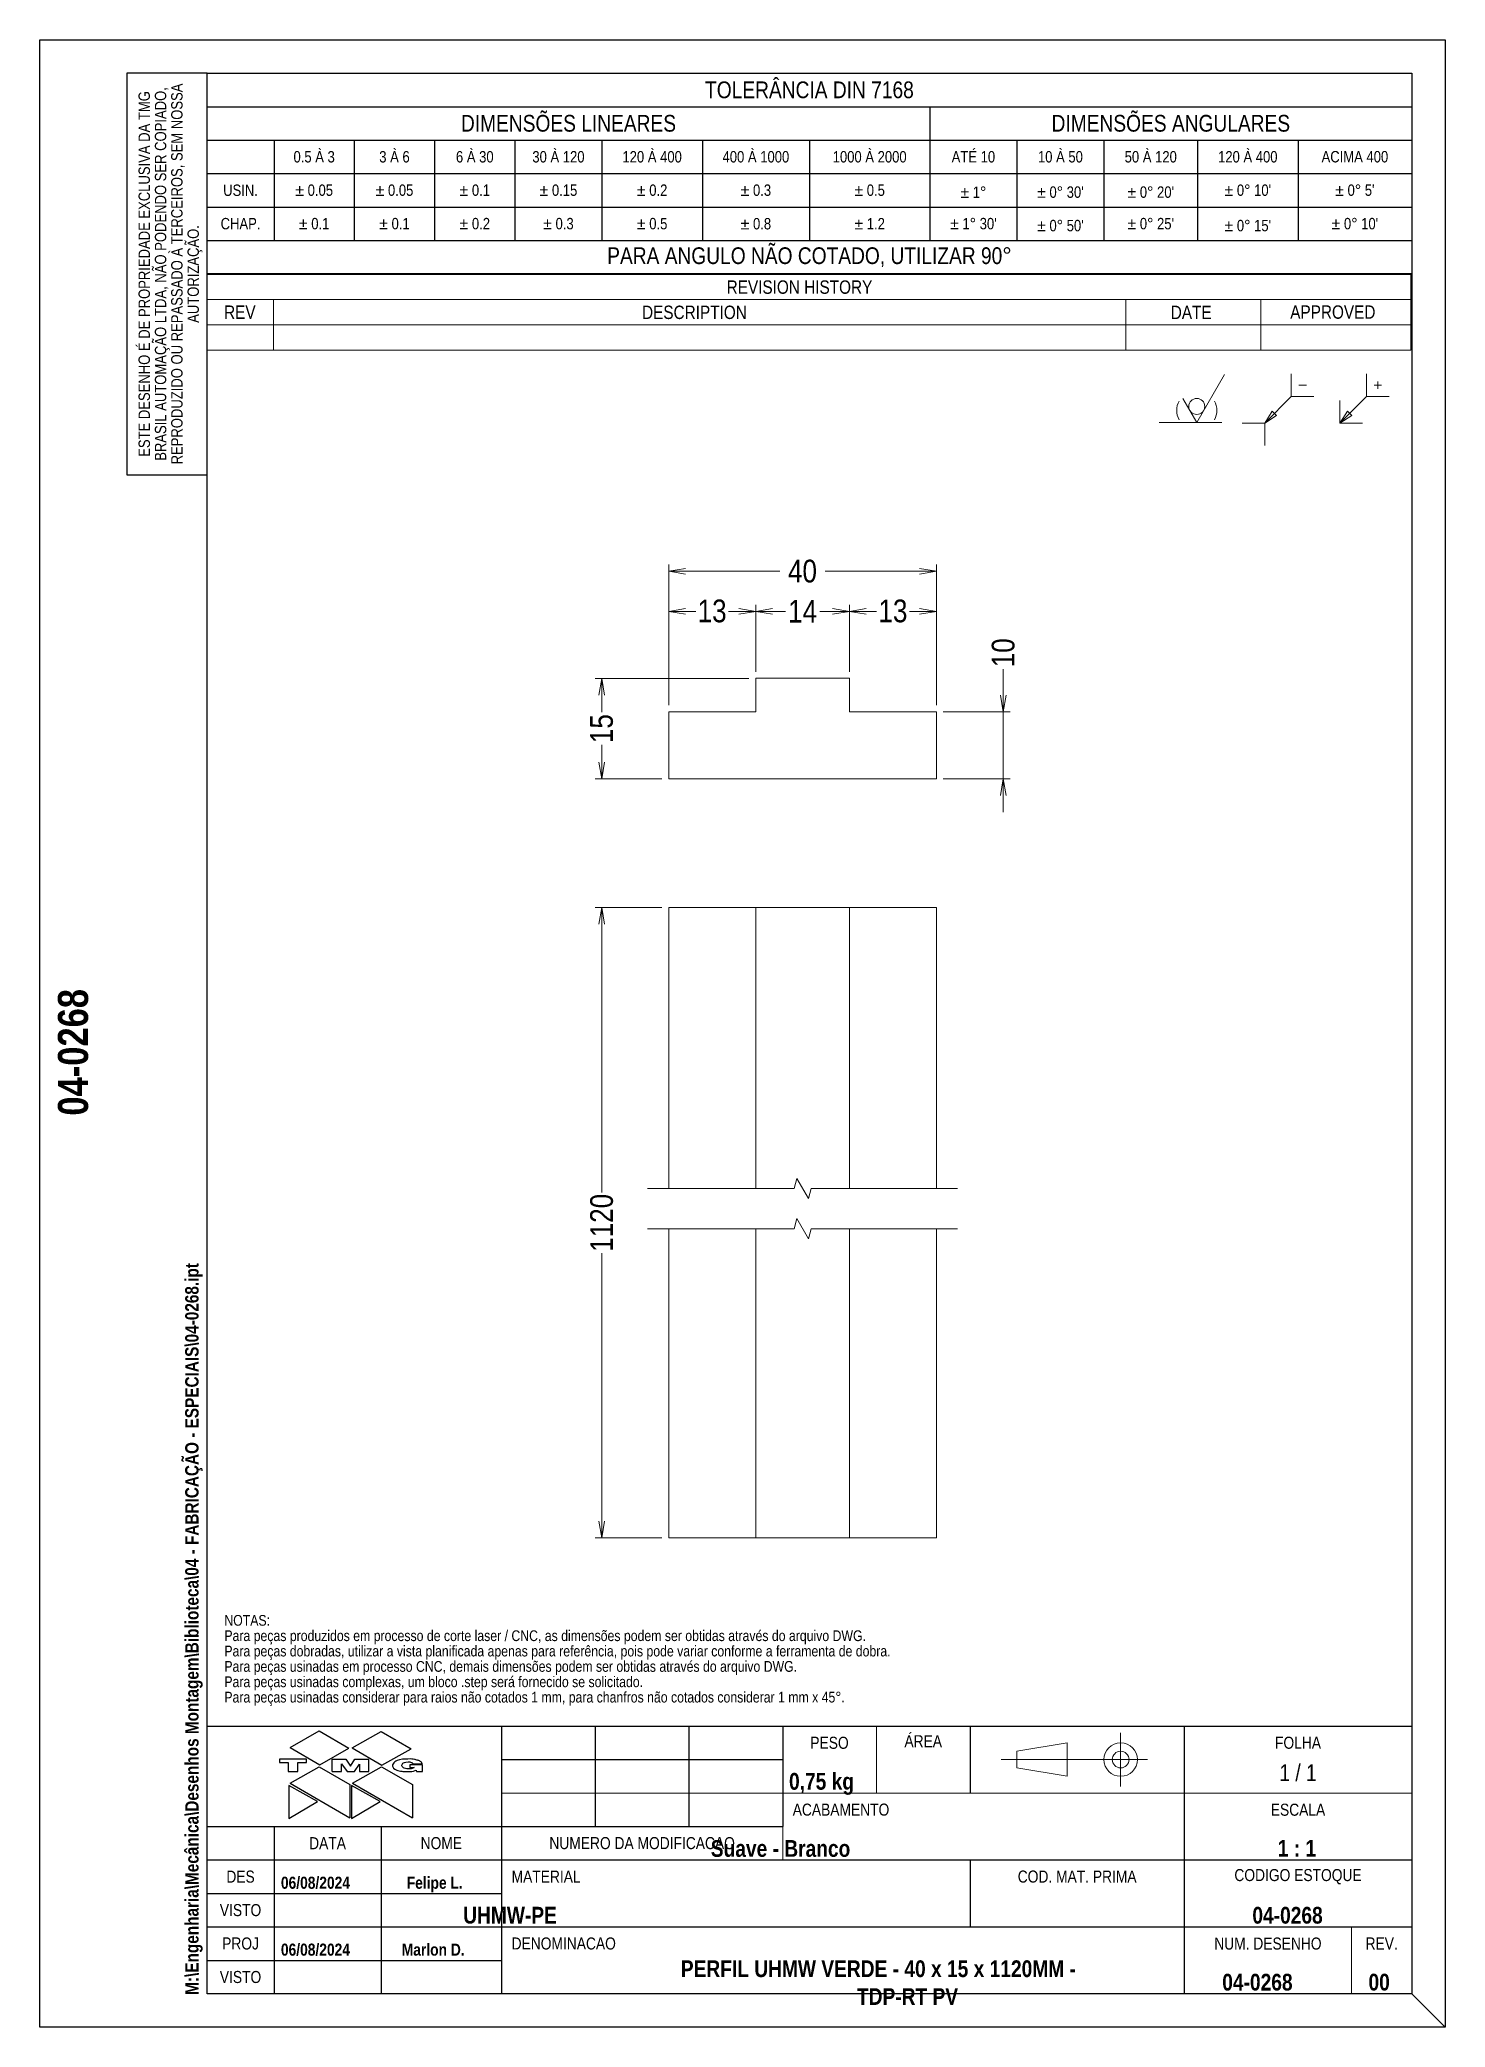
# Model space of a CAD drawing. Header units: millimetres. Extents: x 0 to 210, y 0 to 297.
import ezdxf
from ezdxf.enums import TextEntityAlignment as Align

# ---------------------------------------------------------------- set-up
doc = ezdxf.new("R2010")
doc.units = ezdxf.units.MM
doc.layers.get('0').update_dxf_attribs({"lineweight": 25})
for name, color, linetype, lineweight in [('BORDA', 7, 'Continuous', 25), ('CONTORNO', 7, 'Continuous', 9), ('TMG - Bordas', 7, 'Continuous', 25), ('TMG - Simbolos', 7, 'Continuous', 18), ('TMG - Título', 7, 'Continuous', 18), ('TMG - Visível', 7, 'Continuous', 18)]:
    doc.layers.add(name, color=color, linetype=linetype, lineweight=lineweight)
for name, color, linetype, lineweight, true_color in [('TMG - Cota', 1, 'Continuous', 18, 0xff0000), ('TMG - Laranja', 7, 'Continuous', 9, 0xf49800), ('TMG - Linha de Centro', 5, 'Continuous', 9, 0x0000ff), ('TMG - Linha de Quebra', 5, 'Continuous', 9, 0x0000ff), ('TMG - Marrom', 7, 'Continuous', 9, 0x716f5f), ('TMG - Simbologia Usinagem', 5, 'Continuous', 18, 0x0000ff)]:
    doc.layers.add(name, color=color, linetype=linetype, lineweight=lineweight, true_color=true_color)
doc.styles.add('Estilo de texto113', font='')
doc.styles.add('Estilo de texto114', font='')
doc.styles.add('Estilo de texto118', font='')
doc.styles.add('Estilo de texto120', font='')
doc.styles.add('TMG - Cota', font='technic_.ttf')
doc.styles.add('TMG - Lista de Peças', font='technic_.ttf')
doc.styles.add('TMG - Tolerância', font='technic_.ttf')
doc.styles.get('Estilo de texto113').set_extended_font_data('Technic', bold=True)
doc.styles.get('Estilo de texto114').set_extended_font_data('Technic', bold=True)
doc.styles.get('Estilo de texto118').set_extended_font_data('Technic', bold=True)
doc.styles.get('Estilo de texto120').set_extended_font_data('Technic', bold=True)
doc.dimstyles.new('TMG - Cota', dxfattribs={"dimtxt": 3.4, "dimasz": 2.5, "dimexe": 1, "dimexo": 1, "dimgap": 0.8, "dimtad": 0, "dimtxsty": 'TMG - Cota', "dimblk": 'OPEN', "dimcen": 0.09, "dimdle": 10, "dimclrd": 256, "dimclre": 256, "dimclrt": 256, "dimadec": 0, "dimazin": 0, "dimtfac": 0.470588, "dimtmove": 0, "dimatfit": 3, "dimldrblk": 'Open-1', "dimfxl": 0, "dimtolj": 1, "dimtzin": 0, "dimlwd": -1, "dimlwe": -1, "dimarcsym": 0})

# ---------------------------------------------------------------- blocks, each defined once
blk = doc.blocks.new('Bordas BORDA A4')
at = {"layer": 'BORDA'}
for p, q in [((0, 297), (210, 297)), ((0, 0), (0, 297)), ((210, 297), (210, 0)), ((210, 0), (0, 0))]:
    blk.add_line(p, q, dxfattribs=at)
at = {"layer": 'BORDA', "lineweight": 30}
for p, q in [((25, 292), (205, 292)), ((25, 5), (25, 292)), ((205, 292), (205, 5)), ((205, 5), (25, 5))]:
    blk.add_line(p, q, dxfattribs=at)
at = {"layer": 'CONTORNO'}
for tag, p, height, style in [('STOCK_NUMBER_001', (7.22, 136.23), 4.5, 'Estilo de texto118'), ('FILENAME_AND_PATH_001', (23.73, 4.84), 2, 'Estilo de texto120')]:
    blk.add_attdef(tag, p, '', height=height, rotation=90, dxfattribs=dict(at, style=style))
blk = doc.blocks.new('Blocos de títulos LEGENDA TMG A4 A3')
at = {"layer": 'TMG - Bordas', "lineweight": 30}
blk.add_line((151.61, 80.53), (195.61, 80.53), dxfattribs=at)
at = {"layer": 'TMG - Laranja', "color": 30, "linetype": 'Continuous', "lineweight": 30, "true_color": 0xf49800}
for p, q in [((164.01, 92.36), (168.34, 94.82)), ((164.01, 92.36), (168.45, 89.76)), ((168.34, 94.82), (172.79, 92.22)), ((168.45, 89.76), (172.79, 92.22)), ((173.29, 92.29), (177.63, 94.75)), ((173.29, 92.29), (177.74, 89.69)), ((177.63, 94.75), (182.08, 92.16)), ((177.74, 89.69), (182.08, 92.16)), ((164.01, 87.01), (168.34, 89.47)), ((168.34, 89.47), (172.95, 86.79)), ((173.36, 87.01), (177.69, 89.47)), ((177.69, 89.47), (182.3, 86.79)), ((164.01, 87.01), (172.95, 81.81)), ((172.95, 86.79), (172.95, 81.81)), ((173.36, 87.01), (182.3, 81.81)), ((182.3, 86.79), (182.3, 81.81))]:
    blk.add_line(p, q, dxfattribs=at)
at = {"layer": 'TMG - Linha de Centro'}
for p, q in [((288.11, 94.53), (288.11, 86.53)), ((292.11, 90.53), (270.27, 90.53))]:
    blk.add_line(p, q, dxfattribs=at)
at = {"layer": 'TMG - Marrom', "color": 251, "linetype": 'Continuous', "lineweight": 30, "true_color": 0x716f5f}
for p, q in [((162.41, 90.58), (162.41, 90.12)), ((166.47, 90.58), (162.41, 90.58)), ((162.41, 90.12), (163.71, 90.12)), ((163.71, 90.12), (163.71, 88.77)), ((165.15, 88.77), (165.15, 90.09)), ((165.15, 90.09), (166.47, 90.09)), ((166.47, 90.09), (166.47, 90.58)), ((170.32, 88.77), (170.32, 90.58)), ((170.32, 90.58), (172.34, 90.58)), ((171.67, 88.77), (171.67, 89.91)), ((171.67, 89.91), (172.52, 88.77)), ((172.34, 90.58), (173.02, 89.53)), ((173.02, 89.53), (173.7, 90.58)), ((173.62, 88.77), (174.39, 89.87)), ((173.7, 90.58), (175.76, 90.58)), ((174.39, 89.87), (174.39, 88.77)), ((175.76, 88.77), (175.76, 90.58)), ((179.32, 89.76), (179.3, 89.67)), ((179.3, 89.67), (179.32, 89.54)), ((179.39, 89.91), (179.32, 89.76)), ((179.32, 89.54), (179.39, 89.36)), ((179.5, 90.07), (179.39, 89.91)), ((179.39, 89.36), (179.48, 89.25)), ((179.48, 89.25), (179.65, 89.12)), ((179.68, 90.21), (179.5, 90.07)), ((179.65, 89.12), (179.85, 89.01)), ((179.83, 90.29), (179.68, 90.21)), ((180.01, 90.38), (179.83, 90.29)), ((180.34, 90.49), (180.01, 90.38)), ((180.83, 90.57), (180.34, 90.49)), ((180.73, 89.72), (180.75, 89.8)), ((180.73, 89.61), (180.73, 89.72)), ((180.75, 89.52), (180.73, 89.61)), ((180.75, 89.8), (180.8, 89.91)), ((180.82, 89.43), (180.75, 89.52)), ((180.8, 89.91), (180.86, 89.98)), ((180.89, 89.36), (180.82, 89.43)), ((181.1, 90.58), (180.83, 90.57)), ((180.86, 89.98), (180.97, 90.07)), ((180.97, 89.3), (180.89, 89.36)), ((180.97, 90.07), (181.11, 90.11)), ((181.08, 89.25), (180.97, 89.3)), ((181.24, 89.21), (181.08, 89.25)), ((181.59, 90.61), (181.1, 90.58)), ((181.11, 90.11), (181.33, 90.16)), ((181.46, 89.17), (181.24, 89.21)), ((181.33, 90.16), (181.63, 90.18)), ((181.68, 89.14), (181.46, 89.17)), ((181.99, 90.62), (181.59, 90.61)), ((181.63, 90.18), (181.9, 90.18)), ((181.81, 89.14), (181.68, 89.14)), ((181.94, 89.14), (181.81, 89.14)), ((181.9, 90.18), (182.01, 90.16)), ((181.92, 89.74), (181.92, 89.36)), ((183.81, 89.74), (181.92, 89.74)), ((181.92, 89.36), (182.54, 89.36)), ((182.1, 89.17), (181.94, 89.14)), ((182.18, 90.6), (181.99, 90.62)), ((182.01, 90.16), (182.12, 90.11)), ((182.23, 89.19), (182.1, 89.17)), ((182.12, 90.11), (182.21, 90.08)), ((182.38, 90.57), (182.18, 90.6)), ((182.21, 90.08), (182.32, 90)), ((182.36, 89.23), (182.23, 89.19)), ((182.32, 90), (182.38, 89.91)), ((182.45, 89.28), (182.36, 89.23)), ((182.58, 90.55), (182.38, 90.57)), ((182.38, 89.91), (183.75, 89.91)), ((182.54, 89.36), (182.45, 89.28)), ((182.69, 90.53), (182.58, 90.55)), ((182.82, 90.51), (182.69, 90.53)), ((182.95, 90.46), (182.82, 90.51)), ((183.04, 90.44), (182.95, 90.46)), ((183.13, 90.42), (183.04, 90.44)), ((183.24, 90.38), (183.13, 90.42)), ((183.33, 90.33), (183.24, 90.38)), ((183.42, 90.29), (183.33, 90.33)), ((183.48, 90.25), (183.42, 90.29)), ((183.55, 90.2), (183.48, 90.25)), ((183.64, 90.13), (183.55, 90.2)), ((183.68, 90.07), (183.64, 90.13)), ((183.72, 90), (183.68, 90.07)), ((183.75, 89.96), (183.72, 90)), ((183.75, 89.91), (183.75, 89.96)), ((183.81, 88.77), (183.81, 89.74)), ((163.71, 88.77), (165.15, 88.77)), ((163.83, 86.68), (163.83, 81.73)), ((168.12, 84.26), (163.83, 86.68)), ((170.32, 88.77), (171.67, 88.77)), ((172.52, 88.77), (173.62, 88.77)), ((173.18, 86.68), (173.18, 81.73)), ((177.47, 84.26), (173.18, 86.68)), ((174.39, 88.77), (175.76, 88.77)), ((179.85, 89.01), (179.96, 88.97)), ((179.96, 88.97), (180.12, 88.92)), ((180.12, 88.92), (180.31, 88.86)), ((180.31, 88.86), (180.49, 88.81)), ((180.49, 88.81), (180.69, 88.79)), ((180.69, 88.79), (180.84, 88.77)), ((180.84, 88.77), (181.11, 88.75)), ((181.11, 88.75), (181.33, 88.73)), ((181.33, 88.73), (181.41, 88.73)), ((181.41, 88.73), (181.63, 88.73)), ((181.63, 88.73), (181.85, 88.73)), ((181.85, 88.73), (182.21, 88.77)), ((182.21, 88.77), (182.43, 88.79)), ((182.43, 88.79), (182.69, 88.88)), ((182.69, 88.88), (182.87, 88.95)), ((182.87, 88.95), (182.89, 88.77)), ((182.89, 88.77), (183.81, 88.77)), ((163.83, 81.73), (168.12, 84.26)), ((173.18, 81.73), (177.47, 84.26))]:
    blk.add_line(p, q, dxfattribs=at)
at = {"layer": 'TMG - Simbolos', "lineweight": 30}
for p, q in [((151.61, 95.53), (331.61, 95.53)), ((151.61, 55.53), (151.61, 95.53)), ((195.61, 95.53), (195.61, 55.53)), ((209.61, 95.53), (209.61, 80.53)), ((223.61, 95.53), (223.61, 80.53)), ((237.61, 95.53), (237.61, 80.53)), ((265.61, 95.53), (265.61, 85.53)), ((297.61, 95.53), (297.61, 55.53)), ((331.61, 95.53), (331.61, 55.53)), ((195.61, 90.53), (237.61, 90.53)), ((161.61, 80.53), (161.61, 55.53)), ((177.61, 80.53), (177.61, 55.53)), ((195.61, 80.53), (237.61, 80.53)), ((151.61, 75.53), (195.61, 75.53)), ((195.61, 75.53), (331.61, 75.53)), ((265.61, 75.53), (265.61, 65.53)), ((151.61, 70.53), (195.61, 70.53)), ((151.61, 65.53), (195.61, 65.53)), ((195.61, 65.53), (331.61, 65.53)), ((151.61, 60.53), (195.61, 60.53)), ((331.61, 55.53), (151.61, 55.53))]:
    blk.add_line(p, q, dxfattribs=at)
at = {"layer": 'TMG - Simbolos'}
for p, q in [((251.61, 95.53), (251.61, 85.53)), ((272.61, 91.78), (280.11, 93.03)), ((280.11, 93.03), (280.11, 88.03)), ((272.61, 89.28), (272.61, 91.78)), ((280.11, 88.03), (272.61, 89.28)), ((195.61, 85.53), (237.61, 85.53)), ((251.61, 85.53), (237.61, 85.53)), ((251.61, 85.53), (265.61, 85.53)), ((265.61, 85.53), (331.61, 85.53)), ((237.61, 80.53), (237.61, 75.53)), ((322.61, 65.53), (322.61, 55.53))]:
    blk.add_line(p, q, dxfattribs=at)
at = {"layer": 'TMG - Simbolos', "color": 7}
blk.add_line((331.61, 55.53), (336.61, 50.53), dxfattribs=at)
at = {"layer": 'TMG - Simbolos'}
for radius in [2.5, 1.25]:
    blk.add_circle((288.11, 90.53), radius, dxfattribs=at)
at = {"layer": 'TMG - Simbolos', "char_height": 1.8, "style": 'TMG - Tolerância'}
for s, insert, attachment_point in [('\\fTechnic|b0|i0;{\\H1.8000;PESO}', (244.61, 93.03), 5), ('\\fTechnic|b0|i0;{\\H1.8000;ÁREA}', (258.61, 93.28), 5), ('\\fTechnic|b0|i0;{\\H1.8000;FOLHA}', (314.61, 93.04), 5), ('\\fTechnic|b0|i0;{\\H1.8000;ACABAMENTO}', (239.11, 83.04), 4), ('\\fTechnic|b0|i0;{\\H1.8000;ESCALA}', (314.61, 83.03), 5), ('\\fTechnic|b0|i0;{\\H1.8000;DATA}', (169.61, 78.04), 5), ('\\fTechnic|b0|i0;{\\H1.8000;NOME}', (186.61, 78.04), 5), ('\\fTechnic|b0|i0;{\\H1.8000;NUMERO DA MODIFICACAO}', (216.61, 78.04), 5), ('\\fTechnic|b0|i0;{\\H1.8000;COD. MAT. PRIMA}', (281.61, 73.04), 5), ('\\fTechnic|b0|i0;{\\H1.8000;CODIGO ESTOQUE}', (314.61, 73.03), 5), ('\\fTechnic|b0|i0;{\\H1.8000;VISTO}', (156.61, 68.03), 5), ('\\fTechnic|b0|i0;{\\H1.8000;DENOMINACAO}', (197.11, 63.04), 4), ('\\fTechnic|b0|i0;{\\H1.8000;NUM. DESENHO}', (310.11, 63.03), 5), ('\\fTechnic|b0|i0;{\\H1.8000;REV.}', (327.11, 63.05), 5)]:
    blk.add_mtext(s, dxfattribs=dict(at, insert=insert, attachment_point=attachment_point))
at = {"layer": 'TMG - Simbolos', "style": 'TMG - Tolerância'}
for s, insert, char_height, width, attachment_point in [('\\fTechnic|b0|i0;{\\H2.5000;1 / 1}', (314.61, 88.55), 2.5, 40.009, 5), ('\\fTechnic|b0|i0;{\\H1.8000;DES}', (156.61, 73.03), 1.8, 6.6594, 5), ('\\fTechnic|b0|i0;{\\H1.8000;MATERIAL}', (197.11, 73.04), 1.8, 12.5739, 4), ('\\fTechnic|b0|i0;{\\H1.8000;PROJ}', (156.61, 63.04), 1.8, 6.6594, 5), ('\\fTechnic|b0|i0;{\\H1.8000;VISTO}', (156.61, 58.03), 1.8, 7.058, 5)]:
    blk.add_mtext(s, dxfattribs=dict(at, insert=insert, char_height=char_height, width=width, attachment_point=attachment_point))
at = {"layer": 'TMG - Simbolos'}
for tag, height, style, p in [('RLM_3', 1.8, 'Estilo de texto114', (202.61, 93.03)), ('RLM_6', 1.8, 'Estilo de texto114', (216.61, 93.03)), ('RLM_9', 1.8, 'Estilo de texto114', (230.61, 93.03)), ('ÁREA', 2.5, 'Estilo de texto113', (258.61, 88.53)), ('RLM_2', 1.8, 'Estilo de texto114', (202.61, 88.03)), ('RLM_5', 1.8, 'Estilo de texto114', (216.61, 88.03)), ('RLM_8', 1.8, 'Estilo de texto114', (230.61, 88.03)), ('RLM_1', 1.8, 'Estilo de texto114', (202.61, 83.03)), ('RLM_4', 1.8, 'Estilo de texto114', (216.61, 83.03)), ('RLM_7', 1.8, 'Estilo de texto114', (230.61, 83.03)), ('ACABAMENTO', 2.5, 'Estilo de texto113', (239.61, 78.53)), ('MATERIAL', 2.5, 'Estilo de texto113', (197.61, 68.53))]:
    blk.add_attdef(tag, text='', height=height, dxfattribs=dict(at, style=style)).set_placement(p, align=Align.TOP_CENTER)
for tag, p, height, style in [('MASS\\P2;_001', (238.56, 86.03), 2.5, 'Estilo de texto113'), ('APPEARANCE_001', (226.87, 76), 2.5, 'Estilo de texto113'), ('Initial_View_Scale_001', (311.58, 76.03), 2.5, 'Estilo de texto113'), ('CHECKED_DATE_001', (162.64, 71.23), 1.8, 'Estilo de texto114'), ('DESIGNER_001', (181.44, 71.23), 1.8, 'Estilo de texto114'), ('MATERIAL_001', (189.88, 66.03), 2.5, 'Estilo de texto113'), ('STOCK_NUMBER_001', (307.79, 66.02), 2.5, 'Estilo de texto113'), ('ENG_APPROVAL_DATE_001', (162.64, 61.23), 1.8, 'Estilo de texto114'), ('PROJECT_001', (180.7, 61.23), 1.8, 'Estilo de texto114'), ('DESCRIPTION_001', (222.39, 58.03), 2.5, 'Estilo de texto113'), ('PART_NUMBER_001', (303.29, 56.02), 2.5, 'Estilo de texto113'), ('REVISION_NUMBER_001', (325.14, 56.03), 2.5, 'Estilo de texto113'), ('DESCRIPTION_002', (248.71, 53.87), 2.5, 'Estilo de texto113')]:
    blk.add_attdef(tag, p, '', height=height, dxfattribs=dict(at, style=style))
blk = doc.blocks.new('TMG.Propriedade')
at = {"layer": 'TMG - Simbolos', "lineweight": 30}
for p, q in [((-12, 0), (-12, -60)), ((0, 0), (-12, 0)), ((-12, -60), (0, -60))]:
    blk.add_line(p, q, dxfattribs=at)
at = {"layer": 'TMG - Simbolos'}
blk.add_line((0, 0), (0, -60), dxfattribs=at)
at = {"layer": 'TMG - Simbolos', "insert": (-5.47, -30), "char_height": 1.7, "width": 58.8074, "attachment_point": 5, "rotation": 90, "line_spacing_factor": 0.860529, "style": 'TMG - Tolerância'}
blk.add_mtext('\\fTechnic|b0|i0;{\\H1.7000;ESTE DESENHO É DE PROPRIEDADE EXCLUSIVA DA TMG BRASIL AUTOMAÇÃO LTDA}\\fTechnic|b0|i0;{\\H1.7000;, NÃO PODENDO SER COPIADO, REPRODUZIDO OU REPASSADO À TERCEIROS, SEM NOSSA AUTORIZAÇÃO.}\\fTechnic|b0|i0;{\\H1.6000;\\P}', dxfattribs=at)
blk = doc.blocks.new('Tolerâncias DIN 7168')
at = {"layer": 'TMG - Simbolos', "lineweight": 30}
for p, q in [((-180, -30), (-180, 0)), ((-180, -5), (0, -5)), ((-72, -5), (-72, -25)), ((-180, -10), (0, -10)), ((-170, -10), (-170, -25)), ((-158, -10), (-158, -25)), ((-146, -10), (-146, -25)), ((-134, -10), (-134, -25)), ((-121, -10), (-121, -25)), ((-106, -10), (-106, -25)), ((-90, -10), (-90, -25)), ((-59, -10), (-59, -25)), ((-46, -10), (-46, -25)), ((-32, -10), (-32, -25)), ((-17, -10), (-17, -25)), ((-180, -15), (0, -15)), ((-180, -20), (0, -20)), ((-180, -25), (0, -25)), ((-180, -30), (0, -30)), ((0, -30), (-180, -30))]:
    blk.add_line(p, q, dxfattribs=at)
at = {"layer": 'TMG - Simbolos'}
for p, q in [((-180, 0), (0, 0)), ((0, 0), (0, -30))]:
    blk.add_line(p, q, dxfattribs=at)
at = {"layer": 'TMG - Simbolos', "attachment_point": 5, "style": 'TMG - Tolerância'}
for s, insert, char_height in [('\\fTechnic|b0|i0;{\\H2.5000;TOLERÂNCIA DIN 7168}', (-90, -2.5), 2.5), ('\\fTechnic|b0|i0;{\\H2.5000;DIMENSÕES LINEARES}', (-126, -7.5), 2.5), ('\\fTechnic|b0|i0;{\\H2.5000;DIMENSÕES ANGULARES}', (-36, -7.5), 2.5), ('\\fTechnic|b0|i0;{\\H1.7000;0.5 À 3}', (-164, -12.5), 1.7), ('\\fTechnic|b0|i0;{\\H1.7000;3 À 6}', (-152, -12.5), 1.7), ('\\fTechnic|b0|i0;{\\H1.7000;6 À 30}', (-140, -12.5), 1.7), ('\\fTechnic|b0|i0;{\\H1.7000;30 À 120}', (-127.5, -12.5), 1.7), ('\\fTechnic|b0|i0;{\\H1.7000;120 À 400}', (-113.5, -12.5), 1.7), ('\\fTechnic|b0|i0;{\\H1.7000;400 À 1000}', (-98, -12.5), 1.7), ('\\fTechnic|b0|i0;{\\H1.7000;1000 À 2000}', (-81, -12.5), 1.7), ('\\fTechnic|b0|i0;{\\H1.7000;ATÉ 10}', (-65.5, -12.5), 1.7), ('\\fTechnic|b0|i0;{\\H1.7000;10 À 50}', (-52.5, -12.5), 1.7), ('\\fTechnic|b0|i0;{\\H1.7000;50 À 120}', (-39, -12.5), 1.7), ('\\fTechnic|b0|i0;{\\H1.7000;120 À 400}', (-24.5, -12.5), 1.7), ('\\fTechnic|b0|i0;{\\H1.7000;ACIMA 400}', (-8.5, -12.49), 1.7), ('\\fTechnic|b0|i0;{\\H1.7000;USIN.}', (-175, -17.5), 1.7), ('\\fTechnic|b0|i0;{\\H1.7000;± 0.05}', (-164, -17.49), 1.7), ('\\fTechnic|b0|i0;{\\H1.7000;± 0.05}', (-152, -17.49), 1.7), ('\\fTechnic|b0|i0;{\\H1.7000;± 0.1}', (-140, -17.49), 1.7), ('\\fTechnic|b0|i0;{\\H1.7000;± 0.15}', (-127.5, -17.49), 1.7), ('\\fTechnic|b0|i0;{\\H1.7000;± 0.2}', (-113.5, -17.49), 1.7), ('\\fTechnic|b0|i0;{\\H1.7000;± 0.3}', (-98, -17.49), 1.7), ('\\fTechnic|b0|i0;{\\H1.7000;± 0.5}', (-81, -17.49), 1.7), ("\\fTechnic|b0|i0;{\\H1.7000;± 0° 10'}", (-24.5, -17.49), 1.7), ("\\fTechnic|b0|i0;{\\H1.7000;± 0° 5'}", (-8.5, -17.49), 1.7), ('\\fTechnic|b0|i0;{\\H1.7000;CHAP.}', (-175, -22.49), 1.7), ('\\fTechnic|b0|i0;{\\H1.7000;± 0.1}', (-164, -22.49), 1.7), ('\\fTechnic|b0|i0;{\\H1.7000;± 0.1}', (-152, -22.49), 1.7), ('\\fTechnic|b0|i0;{\\H1.7000;± 0.2}', (-140, -22.49), 1.7), ('\\fTechnic|b0|i0;{\\H1.7000;± 0.3}', (-127.5, -22.49), 1.7), ('\\fTechnic|b0|i0;{\\H1.7000;± 0.5}', (-113.5, -22.49), 1.7), ('\\fTechnic|b0|i0;{\\H1.7000;± 0.8}', (-98, -22.5), 1.7), ('\\fTechnic|b0|i0;{\\H1.7000;± 1.2}', (-81, -22.49), 1.7), ("\\fTechnic|b0|i0;{\\H1.7000;± 1° 30'}", (-65.5, -22.49), 1.7), ("\\fTechnic|b0|i0;{\\H1.7000;± 0° 25'}", (-39, -22.49), 1.7), ("\\fTechnic|b0|i0;{\\H1.7000;± 0° 10'}", (-8.5, -22.49), 1.7), ('\\fTechnic|b0|i0;{\\H2.5000;PARA ANGULO NÃO COTADO, UTILIZAR 90°}', (-90, -27.5), 2.5)]:
    blk.add_mtext(s, dxfattribs=dict(at, insert=insert, char_height=char_height))
at = {"layer": 'TMG - Simbolos', "char_height": 1.7, "attachment_point": 5, "line_spacing_factor": 3.529412, "style": 'TMG - Tolerância'}
for s, insert in [('\\fTechnic|b0|i0;{\\H1.7000;± 1°}\\fTechnic|b0|i0;{\\H1.6000;\\P}', (-65.5, -17.78)), ("\\fTechnic|b0|i0;{\\H1.7000;± 0° 30'}\\fTechnic|b0|i0;{\\H1.6000;\\P}", (-52.5, -17.78)), ("\\fTechnic|b0|i0;{\\H1.7000;± 0° 20'}\\fTechnic|b0|i0;{\\H1.6000;\\P}", (-39, -17.78)), ("\\fTechnic|b0|i0;{\\H1.7000;± 0° 50'}\\fTechnic|b0|i0;{\\H1.6000;\\P}", (-52.5, -22.78)), ("\\fTechnic|b0|i0;{\\H1.7000;± 0° 15'}\\fTechnic|b0|i0;{\\H1.6000;\\P}", (-24.5, -22.78))]:
    blk.add_mtext(s, dxfattribs=dict(at, insert=insert))
blk = doc.blocks.new('TMG.Rebarba')
at = {"layer": 'TMG - Simbolos'}
for p, q in [((-4.85, 2.65), (-4.85, 7.15)), ((-3.35, 4.9), (-1.85, 4.9)), ((10.15, 2.65), (10.15, 7.15)), ((11.65, 4.9), (13.15, 4.9)), ((12.4, 5.65), (12.4, 4.15)), ((-10.15, -2.65), (-4.85, 2.65)), ((-4.85, 2.65), (-0.35, 2.65)), ((4.85, -2.65), (10.15, 2.65)), ((4.85, 1.85), (4.85, -2.65)), ((10.15, 2.65), (14.65, 2.65)), ((-10.15, -2.65), (-14.65, -2.65)), ((-10.15, -2.65), (-8.67, -0.32)), ((-7.82, -1.17), (-10.15, -2.65)), ((-10.15, -2.65), (-10.15, -7.15)), ((-8.67, -0.32), (-7.82, -1.17)), ((4.85, -2.65), (6.33, -0.32)), ((7.18, -1.17), (4.85, -2.65)), ((4.85, -2.65), (9.35, -2.65)), ((6.33, -0.32), (7.18, -1.17))]:
    blk.add_line(p, q, dxfattribs=at)
blk = doc.blocks.new('(U.P.)')
at = {"layer": 'TMG - Simbologia Usinagem', "lineweight": 18}
for p, q in [((13, 9.53), (7.5, 0)), ((7.5, 0), (4.75, 4.76))]:
    blk.add_line(p, q, dxfattribs=at)
at = {"layer": 'TMG - Simbologia Usinagem'}
blk.add_circle((7.5, 3.18), 1.59, dxfattribs=at)
at = {"layer": 'TMG - Título'}
for q in [(0, 0), (12.5, 0)]:
    blk.add_line((7.5, 0), q, dxfattribs=at)
for start, end in [(151.9454, 208.0546), (331.9454, 28.0546)]:
    blk.add_arc((7.5, 2.38), 4, start, end, dxfattribs=at)
blk = doc.blocks.new('REVISION HISTORY')
at = {"layer": 'TMG - Simbolos'}
for p, q in [((25, 261.94), (204.88, 261.94)), ((25, 261.94), (25, 258.17)), ((204.88, 261.94), (204.88, 258.17)), ((25, 258.17), (204.88, 258.17)), ((25, 258.17), (25, 254.4)), ((34.93, 258.17), (34.93, 254.4)), ((162.26, 258.17), (162.26, 254.4)), ((182.46, 258.17), (182.46, 254.4)), ((204.88, 258.17), (204.88, 254.4)), ((25, 254.4), (204.88, 254.4)), ((25, 254.4), (25, 250.62)), ((34.93, 254.4), (34.93, 250.62)), ((162.26, 254.4), (162.26, 250.62)), ((182.46, 254.4), (182.46, 250.62)), ((204.88, 254.4), (204.88, 250.62)), ((25, 250.62), (204.88, 250.62))]:
    blk.add_line(p, q, dxfattribs=at)
at = {"layer": 'TMG - Simbolos', "char_height": 2, "attachment_point": 7, "style": 'TMG - Lista de Peças'}
for s, insert in [('REVISION HISTORY', (102.63, 259.01)), ('REV', (27.54, 255.29)), ('DESCRIPTION', (89.99, 255.24)), ('DATE', (168.99, 255.26)), ('APPROVED', (186.84, 255.28))]:
    blk.add_mtext(s, dxfattribs=dict(at, insert=insert))
blk = doc.blocks.new('_Open')
at = {"color": 0, "linetype": 'ByBlock', "lineweight": -2}
for p, q in [((-1, 0.17), (0, 0)), ((-1, -0.17), (0, 0)), ((0, 0), (-1, 0))]:
    blk.add_line(p, q, dxfattribs=at)
blk = doc.blocks.new('*D29')
at = {"layer": 'Defpoints', "color": 0, "transparency": 16777216}
for p in [(93.97, 167.33), (83.97, 73.12), (93.97, 73.12)]:
    blk.add_point(p, dxfattribs=at)
at = {"layer": 'TMG - Cota', "transparency": 16777216}
for p, q in [((92.97, 167.33), (82.97, 167.33)), ((83.97, 164.83), (83.97, 124.75)), ((83.97, 75.62), (83.97, 115.66)), ((92.97, 73.12), (82.97, 73.12))]:
    blk.add_line(p, q, dxfattribs=at)
at = {"layer": 'TMG - Cota', "transparency": 16777216, "xscale": 2.5, "yscale": 2.5, "zscale": 2.5}
for p, rotation in [((83.97, 167.33), 90), ((83.97, 73.12), 270)]:
    blk.add_blockref('_Open', p, dxfattribs=dict(at, rotation=rotation))
at = {"layer": 'TMG - Cota', "transparency": 16777216, "insert": (82.24, 120.21), "char_height": 3.4, "attachment_point": 2, "rotation": 90, "style": 'TMG - Cota'}
blk.add_mtext('\\A1;1120', dxfattribs=at)
blk = doc.blocks.new('Open-1')
at = {"color": 0}
for p, q in [((0, 0), (-1, 0.25)), ((-1, 0), (0, 0)), ((-1, -0.25), (0, 0))]:
    blk.add_line(p, q, dxfattribs=at)
blk = doc.blocks.new('*D30')
at = {"layer": 'Defpoints', "color": 0, "transparency": 16777216}
for p in [(83.97, 201.57), (106.97, 201.57), (93.97, 186.57)]:
    blk.add_point(p, dxfattribs=at)
at = {"layer": 'TMG - Cota', "transparency": 16777216}
for p, q in [((105.97, 201.57), (82.97, 201.57)), ((83.97, 199.07), (83.97, 196.5)), ((83.97, 189.07), (83.97, 191.63)), ((92.97, 186.57), (82.97, 186.57))]:
    blk.add_line(p, q, dxfattribs=at)
at = {"layer": 'TMG - Cota', "transparency": 16777216, "xscale": 2.5, "yscale": 2.5, "zscale": 2.5}
for p, rotation in [((83.97, 201.57), 90), ((83.97, 186.57), 270)]:
    blk.add_blockref('_Open', p, dxfattribs=dict(at, rotation=rotation))
at = {"layer": 'TMG - Cota', "transparency": 16777216, "insert": (82.23, 194.06), "char_height": 3.4, "attachment_point": 2, "rotation": 90, "style": 'TMG - Cota'}
blk.add_mtext('\\A1;15', dxfattribs=at)
blk = doc.blocks.new('*D31')
at = {"layer": 'Defpoints', "color": 0, "transparency": 16777216}
for p in [(133.97, 196.57), (143.97, 196.57), (133.97, 186.57)]:
    blk.add_point(p, dxfattribs=at)
at = {"layer": 'TMG - Cota', "transparency": 16777216}
for p, q in [((143.97, 199.07), (143.97, 202.95)), ((134.97, 196.57), (144.97, 196.57)), ((143.97, 186.57), (143.97, 196.57)), ((134.97, 186.57), (144.97, 186.57)), ((143.97, 184.07), (143.97, 181.57))]:
    blk.add_line(p, q, dxfattribs=at)
at = {"layer": 'TMG - Cota', "transparency": 16777216, "xscale": 2.5, "yscale": 2.5, "zscale": 2.5}
for p, rotation in [((143.97, 196.57), 270), ((143.97, 186.57), 90)]:
    blk.add_blockref('_Open', p, dxfattribs=dict(at, rotation=rotation))
at = {"layer": 'TMG - Cota', "transparency": 16777216, "insert": (142.24, 205.39), "char_height": 3.4, "attachment_point": 2, "rotation": 90, "style": 'TMG - Cota'}
blk.add_mtext('\\A1;10', dxfattribs=at)
blk = doc.blocks.new('*D32')
at = {"layer": 'Defpoints', "color": 0, "transparency": 16777216}
for p in [(106.97, 211.57), (106.97, 201.57), (120.97, 201.57)]:
    blk.add_point(p, dxfattribs=at)
at = {"layer": 'TMG - Cota', "transparency": 16777216}
for p, q in [((106.97, 202.57), (106.97, 212.57)), ((109.47, 211.57), (111.42, 211.57)), ((118.47, 211.57), (116.54, 211.57)), ((120.97, 202.57), (120.97, 212.57))]:
    blk.add_line(p, q, dxfattribs=at)
at = {"layer": 'TMG - Cota', "transparency": 16777216, "xscale": 2.5, "yscale": 2.5, "zscale": 2.5, "rotation": 180}
blk.add_blockref('_Open', (106.97, 211.57), dxfattribs=at)
at = {"layer": 'TMG - Cota', "transparency": 16777216, "xscale": 2.5, "yscale": 2.5, "zscale": 2.5}
blk.add_blockref('_Open', (120.97, 211.57), dxfattribs=at)
at = {"layer": 'TMG - Cota', "transparency": 16777216, "insert": (113.98, 213.3), "char_height": 3.4, "attachment_point": 2, "style": 'TMG - Cota'}
blk.add_mtext('\\A1;14', dxfattribs=at)
blk = doc.blocks.new('*D33')
at = {"layer": 'Defpoints', "color": 0, "transparency": 16777216}
for p in [(106.97, 211.57), (106.97, 201.57), (93.97, 196.57)]:
    blk.add_point(p, dxfattribs=at)
at = {"layer": 'TMG - Cota', "transparency": 16777216}
for p, q in [((93.97, 197.57), (93.97, 212.57)), ((96.47, 211.57), (98.01, 211.57)), ((104.47, 211.57), (102.91, 211.57)), ((106.97, 202.57), (106.97, 212.57))]:
    blk.add_line(p, q, dxfattribs=at)
at = {"layer": 'TMG - Cota', "transparency": 16777216, "xscale": 2.5, "yscale": 2.5, "zscale": 2.5, "rotation": 180}
blk.add_blockref('_Open', (93.97, 211.57), dxfattribs=at)
at = {"layer": 'TMG - Cota', "transparency": 16777216, "xscale": 2.5, "yscale": 2.5, "zscale": 2.5}
blk.add_blockref('_Open', (106.97, 211.57), dxfattribs=at)
at = {"layer": 'TMG - Cota', "transparency": 16777216, "insert": (100.46, 213.35), "char_height": 3.4, "attachment_point": 2, "style": 'TMG - Cota'}
blk.add_mtext('\\A1;13', dxfattribs=at)
blk = doc.blocks.new('*D34')
at = {"layer": 'Defpoints', "color": 0, "transparency": 16777216}
for p in [(133.97, 217.57), (93.97, 196.57), (133.97, 196.57)]:
    blk.add_point(p, dxfattribs=at)
at = {"layer": 'TMG - Cota', "transparency": 16777216}
for p, q in [((93.97, 197.57), (93.97, 218.57)), ((96.47, 217.57), (110.59, 217.57)), ((131.47, 217.57), (117.33, 217.57)), ((133.97, 197.57), (133.97, 218.57))]:
    blk.add_line(p, q, dxfattribs=at)
at = {"layer": 'TMG - Cota', "transparency": 16777216, "xscale": 2.5, "yscale": 2.5, "zscale": 2.5, "rotation": 180}
blk.add_blockref('_Open', (93.97, 217.57), dxfattribs=at)
at = {"layer": 'TMG - Cota', "transparency": 16777216, "xscale": 2.5, "yscale": 2.5, "zscale": 2.5}
blk.add_blockref('_Open', (133.97, 217.57), dxfattribs=at)
at = {"layer": 'TMG - Cota', "transparency": 16777216, "insert": (113.96, 219.3), "char_height": 3.4, "attachment_point": 2, "style": 'TMG - Cota'}
blk.add_mtext('\\A1;40', dxfattribs=at)
blk = doc.blocks.new('*D35')
at = {"layer": 'Defpoints', "color": 0, "transparency": 16777216}
for p in [(133.97, 211.57), (120.97, 201.57), (133.97, 196.57)]:
    blk.add_point(p, dxfattribs=at)
at = {"layer": 'TMG - Cota', "transparency": 16777216}
for p, q in [((120.97, 202.57), (120.97, 212.57)), ((123.47, 211.57), (125.03, 211.57)), ((131.47, 211.57), (129.93, 211.57)), ((133.97, 197.57), (133.97, 212.57))]:
    blk.add_line(p, q, dxfattribs=at)
at = {"layer": 'TMG - Cota', "transparency": 16777216, "xscale": 2.5, "yscale": 2.5, "zscale": 2.5, "rotation": 180}
blk.add_blockref('_Open', (120.97, 211.57), dxfattribs=at)
at = {"layer": 'TMG - Cota', "transparency": 16777216, "xscale": 2.5, "yscale": 2.5, "zscale": 2.5}
blk.add_blockref('_Open', (133.97, 211.57), dxfattribs=at)
at = {"layer": 'TMG - Cota', "transparency": 16777216, "insert": (127.48, 213.35), "char_height": 3.4, "attachment_point": 2, "style": 'TMG - Cota'}
blk.add_mtext('\\A1;13', dxfattribs=at)

msp = doc.modelspace()

# ---------------------------------------------------------------- linework, layer by layer
at = {"layer": 'TMG - Linha de Quebra', "flags": 128}
for points in [[(90.79628, 125.33324), (112.70333, 125.33324), (113.10525, 126.83324), (114.8373, 123.83324), (115.23923, 125.33324), (137.14628, 125.33324)], [(90.79628, 119.33324), (112.70333, 119.33324), (113.10525, 120.83324), (114.8373, 117.83324), (115.23923, 119.33324), (137.14628, 119.33324)]]:
    msp.add_lwpolyline(points, dxfattribs=at)
at = {"layer": 'TMG - Visível'}
for p, q in [((120.97128, 201.5741), (106.97128, 201.5741)), ((106.97128, 201.5741), (106.97128, 196.5741)), ((120.97128, 196.5741), (120.97128, 201.5741)), ((106.97128, 196.5741), (93.97128, 196.5741)), ((93.97128, 196.5741), (93.97128, 186.5741)), ((133.97128, 196.5741), (120.97128, 196.5741)), ((133.97128, 186.5741), (133.97128, 196.5741)), ((93.97128, 186.5741), (133.97128, 186.5741)), ((93.97128, 167.32938), (106.97128, 167.32938)), ((93.97128, 167.32938), (93.97128, 125.33324)), ((106.97128, 167.32938), (120.97128, 167.32938)), ((106.97128, 125.33324), (106.97128, 167.32938)), ((120.97128, 167.32938), (133.97128, 167.32938)), ((120.97128, 125.33324), (120.97128, 167.32938)), ((133.97128, 125.33324), (133.97128, 167.32938)), ((93.97128, 119.33324), (93.97128, 73.11588)), ((106.97128, 73.11588), (106.97128, 119.33324)), ((120.97128, 73.11588), (120.97128, 119.33324)), ((133.97128, 73.11588), (133.97128, 119.33324)), ((106.97128, 73.11588), (93.97128, 73.11588)), ((120.97128, 73.11588), (106.97128, 73.11588)), ((133.97128, 73.11588), (120.97128, 73.11588))]:
    msp.add_line(p, q, dxfattribs=at)

# ---------------------------------------------------------------- block references
for name, p, values in [('Bordas BORDA A4', (0, 0), {'STOCK_NUMBER_001': '04-0268', 'FILENAME_AND_PATH_001': 'M:\\Engenharia\\Mecânica\\Desenhos Montagem\\Biblioteca\\04 - FABRICAÇÃO - ESPECIAIS\\04-0268.ipt'}), ('Blocos de títulos LEGENDA TMG A4 A3', (-126.60834, -50.53388), {'PART_NUMBER_001': '04-0268', 'STOCK_NUMBER_001': '04-0268', 'Initial_View_Scale_001': '1 : 1', 'MATERIAL_001': 'UHMW-PE', 'DESCRIPTION_001': 'PERFIL UHMW VERDE - 40 x 15 x 1120MM -', 'DESIGNER_001': 'Felipe L.', 'PROJECT_001': 'Marlon D.', 'CHECKED_DATE_001': '06/08/2024', 'ENG_APPROVAL_DATE_001': '06/08/2024', 'REVISION_NUMBER_001': '00', 'MASS\\P2;_001': '0,75 kg', 'APPEARANCE_001': 'Suave - Branco', 'DESCRIPTION_002': 'TDP-RT PV'})]:
    msp.add_blockref(name, p).add_auto_attribs(values)
for name, p in [('TMG.Propriedade', (25, 292)), ('Tolerâncias DIN 7168', (205, 292))]:
    msp.add_blockref(name, p)
at = {"xscale": 0.75, "yscale": 0.75, "zscale": 0.75}
for name, p in [('(U.P.)', (167.24995, 239.82098)), ('TMG.Rebarba', (190.63318, 241.71692))]:
    msp.add_blockref(name, p, dxfattribs=at)
at = {"layer": 'TMG - Simbolos'}
msp.add_blockref('REVISION HISTORY', (0, 0), dxfattribs=at)

# ---------------------------------------------------------------- texts
at = {"layer": 'TMG - Simbolos', "insert": (27.58255, 48.03665), "char_height": 1.59999996, "width": 134.4169807, "attachment_point": 7, "line_spacing_factor": 0.860529, "style": 'TMG - Lista de Peças'}
msp.add_mtext('\\fTechnic|b0|i0;{\\H1.6000;NOTAS: \\P}\\fTechnic|b0|i0;{\\H1.6000;Para peças produzidos em processo de corte laser / CNC, as dimensões podem ser obtidas através do arquivo DWG.\\P}\\fTechnic|b0|i0;{\\H1.6000;Para peças dobradas, utilizar a vista planificada apenas para referência, pois pode variar conforme a ferramenta de dobra.\\P}\\fTechnic|b0|i0;{\\H1.6000;Para peças usinadas em processo CNC, demais dimensões podem ser obtidas através do arquivo DWG.\\P}\\fTechnic|b0|i0;{\\H1.6000;Para peças usinadas complexas, um bloco .step será fornecido se solicitado.\\P}\\fTechnic|b0|i0;{\\H1.6000;Para peças usinadas considerar para raios não cotados 1 mm, para chanfros não cotados considerar 1 mm x 45°.}', dxfattribs=at)

# ---------------------------------------------------------------- dimensions: what is measured, and where the dimension line sits
at = {"layer": 'TMG - Cota'}
for base, p1, p2, angle, override, picture, middle in [((133.97128, 217.5741), (93.97128, 196.5741), (133.97128, 196.5741), 180, {"dimgap": 0.8, "dimdec": 2, "dimtol": 0, "dimlim": 0, "dimtp": 0, "dimtm": 0, "dimtdec": 2, "dimtofl": 0, "dimatfit": 1}, '*D34', (113.96128, 217.5741)), ((106.97128, 211.5741), (93.97128, 196.5741), (106.97128, 201.5741), 180, {"dimgap": 0.8, "dimdec": 2, "dimtol": 0, "dimlim": 0, "dimtp": 0, "dimtm": 0, "dimtdec": 2, "dimtofl": 0, "dimatfit": 1}, '*D33', (100.46128, 211.5741)), ((106.97128, 211.5741), (120.97128, 201.5741), (106.97128, 201.5741), 180, {"dimgap": 0.8, "dimdec": 2, "dimtol": 0, "dimlim": 0, "dimtp": 0, "dimtm": 0, "dimtdec": 2, "dimtofl": 0, "dimatfit": 1}, '*D32', (113.98128, 211.5741)), ((143.97128, 196.5741), (133.97128, 186.5741), (133.97128, 196.5741), 90, {"dimgap": 0.8, "dimdec": 2, "dimtol": 0, "dimlim": 0, "dimtp": 0, "dimtm": 0, "dimtdec": 2, "dimtofl": 1, "dimatfit": 1}, '*D31', (143.97128, 205.38813)), ((83.97128, 201.5741), (93.97128, 186.5741), (106.97128, 201.5741), 270, {"dimgap": 0.8, "dimdec": 2, "dimtol": 0, "dimlim": 0, "dimtp": 0, "dimtm": 0, "dimtdec": 2, "dimtofl": 0, "dimatfit": 1}, '*D30', (83.97128, 194.0641))]:
    dim = msp.add_linear_dim(base=base, p1=p1, p2=p2, angle=angle, dimstyle='TMG - Cota', override=override, dxfattribs=at)
    dim.commit()
    dim.dimension.update_dxf_attribs({"geometry": picture, "text_midpoint": middle, "dimtype": 160})
dim = msp.add_linear_dim(base=(133.97128, 211.5741), p1=(120.97128, 201.5741), p2=(133.97128, 196.5741), dimstyle='TMG - Cota', override={"dimgap": 0.8, "dimdec": 2, "dimtol": 0, "dimlim": 0, "dimtp": 0, "dimtm": 0, "dimtdec": 2, "dimtofl": 0, "dimatfit": 1}, dxfattribs=at)
dim.commit()
dim.dimension.update_dxf_attribs({"geometry": '*D35', "text_midpoint": (127.48128, 211.5741), "dimtype": 160})
dim = msp.add_linear_dim(base=(83.97128, 73.11588), p1=(93.97128, 167.32938), p2=(93.97128, 73.11588), angle=90, text='1120', dimstyle='TMG - Cota', override={"dimgap": 0.8, "dimdec": 2, "dimlfac": 11.887893, "dimtol": 0, "dimlim": 0, "dimtp": 0, "dimtm": 0, "dimtdec": 2, "dimtofl": 0, "dimatfit": 1}, dxfattribs=at)
dim.commit()
dim.dimension.update_dxf_attribs({"geometry": '*D29', "text_midpoint": (83.97128, 120.20801), "dimtype": 160})

doc.saveas('drawing.dxf')
